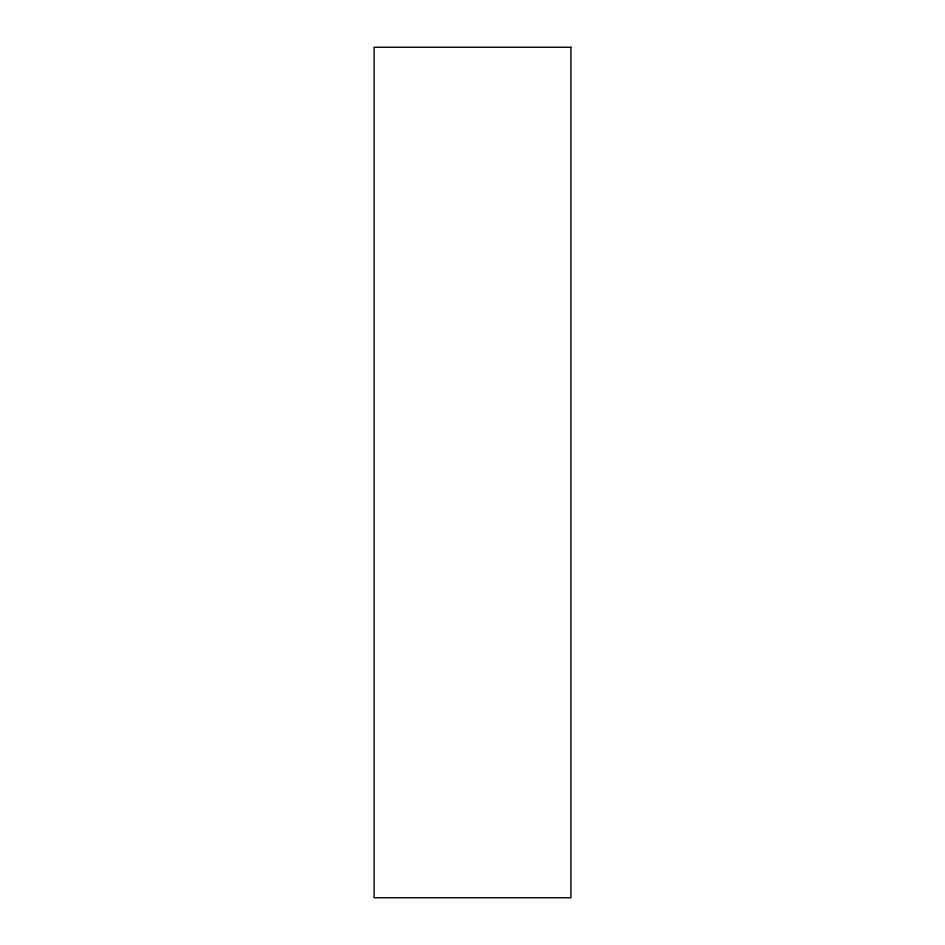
<?xml version="1.0" encoding="UTF-8"?>
<svg xmlns="http://www.w3.org/2000/svg" width="945" height="945" viewBox="0 0 945 945"><rect width="100%" height="100%" fill="white"/><g stroke="black" fill="none" stroke-linecap="round" stroke-linejoin="round"><path stroke-width="1.42" d="M570.91 47.25L374.09 47.25L374.09 897.75L570.91 897.75L570.91 47.25"/></g></svg>
